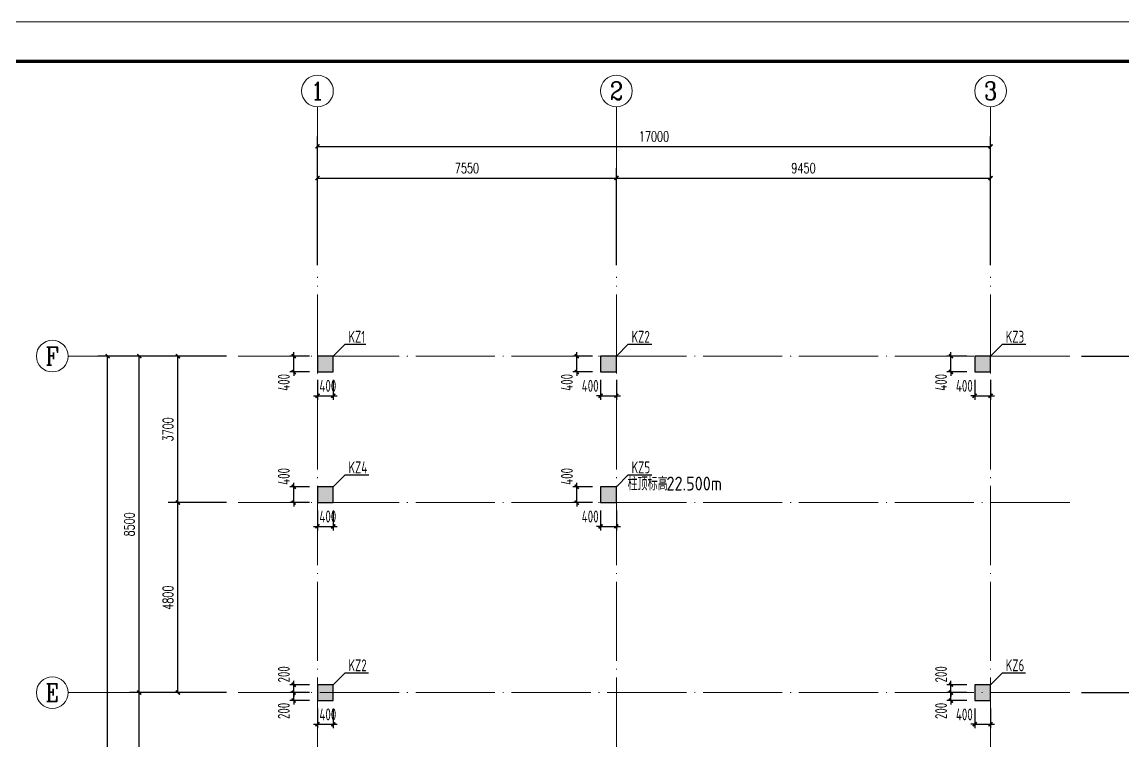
# Model space of a CAD drawing. Extents: x 3968514 to 5230306, y -516551 to -228246.
# Drawn here: x 5044058 to 5071841, y -318292 to -300153 of the extents above; entities that cross this region are included whole.
import ezdxf
from ezdxf.enums import TextEntityAlignment as Align

# ---------------------------------------------------------------- set-up
doc = ezdxf.new("R2010")
doc.units = 0
doc.header["$LTSCALE"] = 1000
doc.header["$MEASUREMENT"] = 0
doc.linetypes.add('DOTE', pattern=[2.42, 2, -0.2, 0.02, -0.2])
for name, color, linetype, lineweight in [('AXIS', 3, 'Continuous', 15), ('AXIS_TEXT', 7, 'Continuous', 15), ('COLU-DIM', 3, 'Continuous', 25), ('COLU-HATCH', 251, 'Continuous', 25), ('COLU-TEXT', 2, 'Continuous', 25), ('DOTE', 1, 'DOTE', 9), ('FRAME', 3, 'Continuous', 18), ('PUB_DIM', 3, 'Continuous', 15)]:
    doc.layers.add(name, color=color, linetype=linetype, lineweight=lineweight)
doc.layers.add('COLU', color=7, linetype='Continuous')
doc.layers.add('PUB_TEXT', color=7, linetype='Continuous')
doc.styles.add('_TCH_AXIS', font='COMPLEX', dxfattribs={"bigfont": 'GBCBIG'})
doc.styles.add('_TCH_DIM_T3', font='SIMPLEX.shx', dxfattribs={"width": 0.7, "bigfont": 'GBCBIG.shx'})
doc.styles.add('COMPLEX', font='COMPLEX')
doc.styles.add('FromPkpm', font='Tssdeng.shx', dxfattribs={"width": 0.7, "bigfont": 'hztxt.shx'})
doc.styles.get("Standard").update_dxf_attribs({"font": 'gbenor.shx', "bigfont": 'gbcbig.shx'})
doc.dimstyles.new('_TCH_ARCH&&100', dxfattribs={"dimtxt": 255, "dimasz": 100, "dimexe": 250, "dimexo": 300, "dimgap": 122.5, "dimtad": 1, "dimdec": 0, "dimzin": 0, "dimdsep": 46, "dimtxsty": '_TCH_DIM_T3', "dimblk": 'ARCHTICK', "dimcen": 0.09, "dimclrt": 7, "dimazin": 2, "dimtfac": 1, "dimtdec": 0, "dimtix": 1, "dimtmove": 2, "dimatfit": 3, "dimfxl": 150, "dimtolj": 1, "dimtzin": 0, "dimarcsym": 0})
doc.dimstyles.new('Pkpm_1', dxfattribs={"dimtxt": 250, "dimasz": 100, "dimexe": 100, "dimexo": 0.0625, "dimgap": 100, "dimtad": 1, "dimdec": 0, "dimrnd": 1, "dimzin": 0, "dimdsep": 46, "dimtxsty": 'FromPkpm', "dimblk1": 'ARCHTICK', "dimblk2": 'ARCHTICK', "dimsah": 1, "dimcen": 0.09, "dimdle": 100, "dimadec": 0, "dimazin": 0, "dimtfac": 1, "dimtdec": 0, "dimtix": 1, "dimtmove": 2, "dimatfit": 1, "dimfxl": 1, "dimtolj": 1, "dimtzin": 0, "dimarcsym": 0})

# ---------------------------------------------------------------- blocks, each defined once
blk = doc.blocks.new('A$C0B803521')
at = {"layer": 'FRAME', "lineweight": 18}
blk.add_line((-15943, 93652), (-100043, 93652), dxfattribs=at)
at = {"layer": 'FRAME', "lineweight": 140}
blk.add_line((-16943, 92652), (-97543, 92652), dxfattribs=at)
blk = doc.blocks.new('_ArchTick')
at = {"color": 0, "linetype": 'ByBlock', "const_width": 0.4}
blk.add_lwpolyline([(-0.5, -0.5), (0.5, 0.5)], dxfattribs=at)
blk = doc.blocks.new('*D756')
at = {"layer": 'COLU-DIM', "color": 0, "lineweight": -2, "transparency": 16777216}
for p, q in [((5067921, -316895), (5067421, -316895)), ((5067521, -316895), (5067521, -316795)), ((5067521, -317095), (5067521, -316895)), ((5067921, -317095), (5067421, -317095)), ((5067521, -317095), (5067521, -317195))]:
    blk.add_line(p, q, dxfattribs=at)
at = {"layer": 'Defpoints', "color": 0, "transparency": 16777216}
for p in [(5067521, -316895), (5068121, -316895), (5068121, -317095)]:
    blk.add_point(p, dxfattribs=at)
at = {"layer": 'COLU-DIM', "color": 0, "lineweight": -2, "transparency": 16777216, "xscale": 100, "yscale": 100, "zscale": 100}
for p, rotation in [((5067521, -316895), 270), ((5067521, -317095), 90)]:
    blk.add_blockref('_ArchTick', p, dxfattribs=dict(at, rotation=rotation))
at = {"layer": 'COLU-DIM', "color": 7, "transparency": 16777216, "insert": (5067271, -316633), "char_height": 300, "attachment_point": 5, "rotation": 90, "style": 'FromPkpm'}
blk.add_mtext('\\A1;200', dxfattribs=at)
blk = doc.blocks.new('*D753')
at = {"layer": 'COLU-DIM', "color": 0, "lineweight": -2, "transparency": 16777216}
for p, q in [((5051521, -312495), (5051521, -312995)), ((5051921, -312495), (5051921, -312995)), ((5051421, -312895), (5052021, -312895))]:
    blk.add_line(p, q, dxfattribs=at)
at = {"layer": 'Defpoints', "color": 0, "transparency": 16777216}
for p in [(5051521, -312295), (5051921, -312295), (5051921, -312895)]:
    blk.add_point(p, dxfattribs=at)
at = {"layer": 'COLU-DIM', "color": 0, "lineweight": -2, "transparency": 16777216, "xscale": 100, "yscale": 100, "zscale": 100, "rotation": 180}
blk.add_blockref('_ArchTick', (5051521, -312895), dxfattribs=at)
at = {"layer": 'COLU-DIM', "color": 0, "lineweight": -2, "transparency": 16777216, "xscale": 100, "yscale": 100, "zscale": 100}
blk.add_blockref('_ArchTick', (5051921, -312895), dxfattribs=at)
at = {"layer": 'COLU-DIM', "color": 7, "transparency": 16777216, "insert": (5051783, -312645), "char_height": 300, "attachment_point": 5, "style": 'FromPkpm'}
blk.add_mtext('\\A1;400', dxfattribs=at)
blk = doc.blocks.new('*D752')
at = {"layer": 'COLU-DIM', "color": 0, "lineweight": -2, "transparency": 16777216}
for p, q in [((5051321, -316895), (5050821, -316895)), ((5050921, -316895), (5050921, -316795)), ((5050921, -317095), (5050921, -316895)), ((5051321, -317095), (5050821, -317095)), ((5050921, -317095), (5050921, -317195))]:
    blk.add_line(p, q, dxfattribs=at)
at = {"layer": 'Defpoints', "color": 0, "transparency": 16777216}
for p in [(5050921, -316895), (5051521, -316895), (5051521, -317095)]:
    blk.add_point(p, dxfattribs=at)
at = {"layer": 'COLU-DIM', "color": 0, "lineweight": -2, "transparency": 16777216, "xscale": 100, "yscale": 100, "zscale": 100}
for p, rotation in [((5050921, -316895), 270), ((5050921, -317095), 90)]:
    blk.add_blockref('_ArchTick', p, dxfattribs=dict(at, rotation=rotation))
at = {"layer": 'COLU-DIM', "color": 7, "transparency": 16777216, "insert": (5050671, -316633), "char_height": 300, "attachment_point": 5, "rotation": 90, "style": 'FromPkpm'}
blk.add_mtext('\\A1;200', dxfattribs=at)
blk = doc.blocks.new('*D751')
at = {"layer": 'COLU-DIM', "color": 0, "lineweight": -2, "transparency": 16777216}
for p, q in [((5051321, -311895), (5050821, -311895)), ((5050921, -311895), (5050921, -311795)), ((5050921, -312295), (5050921, -311895)), ((5051321, -312295), (5050821, -312295)), ((5050921, -312295), (5050921, -312395))]:
    blk.add_line(p, q, dxfattribs=at)
at = {"layer": 'Defpoints', "color": 0, "transparency": 16777216}
for p in [(5050921, -311895), (5051521, -311895), (5051521, -312295)]:
    blk.add_point(p, dxfattribs=at)
at = {"layer": 'COLU-DIM', "color": 0, "lineweight": -2, "transparency": 16777216, "xscale": 100, "yscale": 100, "zscale": 100}
for p, rotation in [((5050921, -311895), 270), ((5050921, -312295), 90)]:
    blk.add_blockref('_ArchTick', p, dxfattribs=dict(at, rotation=rotation))
at = {"layer": 'COLU-DIM', "color": 7, "transparency": 16777216, "insert": (5050671, -311633), "char_height": 300, "attachment_point": 5, "rotation": 90, "style": 'FromPkpm'}
blk.add_mtext('\\A1;400', dxfattribs=at)
blk = doc.blocks.new('*D750')
at = {"layer": 'COLU-DIM', "color": 0, "lineweight": -2, "transparency": 16777216}
for p, q in [((5067521, -317095), (5067521, -316995)), ((5067921, -317095), (5067421, -317095)), ((5067521, -317295), (5067521, -317095)), ((5067921, -317295), (5067421, -317295)), ((5067521, -317295), (5067521, -317395))]:
    blk.add_line(p, q, dxfattribs=at)
at = {"layer": 'Defpoints', "color": 0, "transparency": 16777216}
for p in [(5067521, -317095), (5068121, -317095), (5068121, -317295)]:
    blk.add_point(p, dxfattribs=at)
at = {"layer": 'COLU-DIM', "color": 0, "lineweight": -2, "transparency": 16777216, "xscale": 100, "yscale": 100, "zscale": 100}
for p, rotation in [((5067521, -317095), 270), ((5067521, -317295), 90)]:
    blk.add_blockref('_ArchTick', p, dxfattribs=dict(at, rotation=rotation))
at = {"layer": 'COLU-DIM', "color": 7, "transparency": 16777216, "insert": (5067271, -317557), "char_height": 300, "attachment_point": 5, "rotation": 90, "style": 'FromPkpm'}
blk.add_mtext('\\A1;200', dxfattribs=at)
blk = doc.blocks.new('*D749')
at = {"layer": 'COLU-DIM', "color": 0, "lineweight": -2, "transparency": 16777216}
for p, q in [((5051521, -317495), (5051521, -317995)), ((5051921, -317495), (5051921, -317995)), ((5051421, -317895), (5052021, -317895))]:
    blk.add_line(p, q, dxfattribs=at)
at = {"layer": 'Defpoints', "color": 0, "transparency": 16777216}
for p in [(5051521, -317295), (5051921, -317295), (5051921, -317895)]:
    blk.add_point(p, dxfattribs=at)
at = {"layer": 'COLU-DIM', "color": 0, "lineweight": -2, "transparency": 16777216, "xscale": 100, "yscale": 100, "zscale": 100, "rotation": 180}
blk.add_blockref('_ArchTick', (5051521, -317895), dxfattribs=at)
at = {"layer": 'COLU-DIM', "color": 0, "lineweight": -2, "transparency": 16777216, "xscale": 100, "yscale": 100, "zscale": 100}
blk.add_blockref('_ArchTick', (5051921, -317895), dxfattribs=at)
at = {"layer": 'COLU-DIM', "color": 7, "transparency": 16777216, "insert": (5051783, -317645), "char_height": 300, "attachment_point": 5, "style": 'FromPkpm'}
blk.add_mtext('\\A1;400', dxfattribs=at)
blk = doc.blocks.new('*D748')
at = {"layer": 'COLU-DIM', "color": 0, "lineweight": -2, "transparency": 16777216}
for p, q in [((5050921, -317095), (5050921, -316995)), ((5051321, -317095), (5050821, -317095)), ((5050921, -317295), (5050921, -317095)), ((5051321, -317295), (5050821, -317295)), ((5050921, -317295), (5050921, -317395))]:
    blk.add_line(p, q, dxfattribs=at)
at = {"layer": 'Defpoints', "color": 0, "transparency": 16777216}
for p in [(5050921, -317095), (5051521, -317095), (5051521, -317295)]:
    blk.add_point(p, dxfattribs=at)
at = {"layer": 'COLU-DIM', "color": 0, "lineweight": -2, "transparency": 16777216, "xscale": 100, "yscale": 100, "zscale": 100}
for p, rotation in [((5050921, -317095), 270), ((5050921, -317295), 90)]:
    blk.add_blockref('_ArchTick', p, dxfattribs=dict(at, rotation=rotation))
at = {"layer": 'COLU-DIM', "color": 7, "transparency": 16777216, "insert": (5050671, -317557), "char_height": 300, "attachment_point": 5, "rotation": 90, "style": 'FromPkpm'}
blk.add_mtext('\\A1;200', dxfattribs=at)
blk = doc.blocks.new('*D747')
at = {"layer": 'COLU-DIM', "color": 0, "lineweight": -2, "transparency": 16777216}
for p, q in [((5068121, -317495), (5068121, -317995)), ((5068521, -317495), (5068521, -317995)), ((5068121, -317895), (5068021, -317895)), ((5068121, -317895), (5068521, -317895)), ((5068521, -317895), (5068621, -317895))]:
    blk.add_line(p, q, dxfattribs=at)
at = {"layer": 'Defpoints', "color": 0, "transparency": 16777216}
for p in [(5068121, -317295), (5068521, -317295), (5068521, -317895)]:
    blk.add_point(p, dxfattribs=at)
at = {"layer": 'COLU-DIM', "color": 0, "lineweight": -2, "transparency": 16777216, "xscale": 100, "yscale": 100, "zscale": 100}
blk.add_blockref('_ArchTick', (5068121, -317895), dxfattribs=at)
at = {"layer": 'COLU-DIM', "color": 0, "lineweight": -2, "transparency": 16777216, "xscale": 100, "yscale": 100, "zscale": 100, "rotation": 180}
blk.add_blockref('_ArchTick', (5068521, -317895), dxfattribs=at)
at = {"layer": 'COLU-DIM', "color": 7, "transparency": 16777216, "insert": (5067859, -317645), "char_height": 300, "attachment_point": 5, "style": 'FromPkpm'}
blk.add_mtext('\\A1;400', dxfattribs=at)
blk = doc.blocks.new('*D717')
at = {"layer": 'COLU-DIM', "color": 0, "lineweight": -2, "transparency": 16777216}
for p, q in [((5068121, -309195), (5068121, -309695)), ((5068521, -309195), (5068521, -309695)), ((5068121, -309595), (5068021, -309595)), ((5068121, -309595), (5068521, -309595)), ((5068521, -309595), (5068621, -309595))]:
    blk.add_line(p, q, dxfattribs=at)
at = {"layer": 'Defpoints', "color": 0, "transparency": 16777216}
for p in [(5068121, -308995), (5068521, -308995), (5068521, -309595)]:
    blk.add_point(p, dxfattribs=at)
at = {"layer": 'COLU-DIM', "color": 0, "lineweight": -2, "transparency": 16777216, "xscale": 100, "yscale": 100, "zscale": 100}
blk.add_blockref('_ArchTick', (5068121, -309595), dxfattribs=at)
at = {"layer": 'COLU-DIM', "color": 0, "lineweight": -2, "transparency": 16777216, "xscale": 100, "yscale": 100, "zscale": 100, "rotation": 180}
blk.add_blockref('_ArchTick', (5068521, -309595), dxfattribs=at)
at = {"layer": 'COLU-DIM', "color": 7, "transparency": 16777216, "insert": (5067859, -309345), "char_height": 300, "attachment_point": 5, "style": 'FromPkpm'}
blk.add_mtext('\\A1;400', dxfattribs=at)
blk = doc.blocks.new('*D716')
at = {"layer": 'COLU-DIM', "color": 0, "lineweight": -2, "transparency": 16777216}
for p, q in [((5058471, -308595), (5057971, -308595)), ((5058071, -308595), (5058071, -308495)), ((5058071, -308995), (5058071, -308595)), ((5058471, -308995), (5057971, -308995)), ((5058071, -308995), (5058071, -309095))]:
    blk.add_line(p, q, dxfattribs=at)
at = {"layer": 'Defpoints', "color": 0, "transparency": 16777216}
for p in [(5058071, -308595), (5058671, -308595), (5058671, -308995)]:
    blk.add_point(p, dxfattribs=at)
at = {"layer": 'COLU-DIM', "color": 0, "lineweight": -2, "transparency": 16777216, "xscale": 100, "yscale": 100, "zscale": 100}
for p, rotation in [((5058071, -308595), 270), ((5058071, -308995), 90)]:
    blk.add_blockref('_ArchTick', p, dxfattribs=dict(at, rotation=rotation))
at = {"layer": 'COLU-DIM', "color": 7, "transparency": 16777216, "insert": (5057821, -309257), "char_height": 300, "attachment_point": 5, "rotation": 90, "style": 'FromPkpm'}
blk.add_mtext('\\A1;400', dxfattribs=at)
blk = doc.blocks.new('*D715')
at = {"layer": 'COLU-DIM', "color": 0, "lineweight": -2, "transparency": 16777216}
for p, q in [((5058671, -312495), (5058671, -312995)), ((5059071, -312495), (5059071, -312995)), ((5058671, -312895), (5058571, -312895)), ((5058671, -312895), (5059071, -312895)), ((5059071, -312895), (5059171, -312895))]:
    blk.add_line(p, q, dxfattribs=at)
at = {"layer": 'Defpoints', "color": 0, "transparency": 16777216}
for p in [(5058671, -312295), (5059071, -312295), (5059071, -312895)]:
    blk.add_point(p, dxfattribs=at)
at = {"layer": 'COLU-DIM', "color": 0, "lineweight": -2, "transparency": 16777216, "xscale": 100, "yscale": 100, "zscale": 100}
blk.add_blockref('_ArchTick', (5058671, -312895), dxfattribs=at)
at = {"layer": 'COLU-DIM', "color": 0, "lineweight": -2, "transparency": 16777216, "xscale": 100, "yscale": 100, "zscale": 100, "rotation": 180}
blk.add_blockref('_ArchTick', (5059071, -312895), dxfattribs=at)
at = {"layer": 'COLU-DIM', "color": 7, "transparency": 16777216, "insert": (5058409, -312645), "char_height": 300, "attachment_point": 5, "style": 'FromPkpm'}
blk.add_mtext('\\A1;400', dxfattribs=at)
blk = doc.blocks.new('*D714')
at = {"layer": 'COLU-DIM', "color": 0, "lineweight": -2, "transparency": 16777216}
for p, q in [((5058671, -309195), (5058671, -309695)), ((5059071, -309195), (5059071, -309695)), ((5058671, -309595), (5058571, -309595)), ((5058671, -309595), (5059071, -309595)), ((5059071, -309595), (5059171, -309595))]:
    blk.add_line(p, q, dxfattribs=at)
at = {"layer": 'Defpoints', "color": 0, "transparency": 16777216}
for p in [(5058671, -308995), (5059071, -308995), (5059071, -309595)]:
    blk.add_point(p, dxfattribs=at)
at = {"layer": 'COLU-DIM', "color": 0, "lineweight": -2, "transparency": 16777216, "xscale": 100, "yscale": 100, "zscale": 100}
blk.add_blockref('_ArchTick', (5058671, -309595), dxfattribs=at)
at = {"layer": 'COLU-DIM', "color": 0, "lineweight": -2, "transparency": 16777216, "xscale": 100, "yscale": 100, "zscale": 100, "rotation": 180}
blk.add_blockref('_ArchTick', (5059071, -309595), dxfattribs=at)
at = {"layer": 'COLU-DIM', "color": 7, "transparency": 16777216, "insert": (5058409, -309345), "char_height": 300, "attachment_point": 5, "style": 'FromPkpm'}
blk.add_mtext('\\A1;400', dxfattribs=at)
blk = doc.blocks.new('*D713')
at = {"layer": 'COLU-DIM', "color": 0, "lineweight": -2, "transparency": 16777216}
for p, q in [((5051521, -309195), (5051521, -309695)), ((5051921, -309195), (5051921, -309695)), ((5051421, -309595), (5052021, -309595))]:
    blk.add_line(p, q, dxfattribs=at)
at = {"layer": 'Defpoints', "color": 0, "transparency": 16777216}
for p in [(5051521, -308995), (5051921, -308995), (5051921, -309595)]:
    blk.add_point(p, dxfattribs=at)
at = {"layer": 'COLU-DIM', "color": 0, "lineweight": -2, "transparency": 16777216, "xscale": 100, "yscale": 100, "zscale": 100, "rotation": 180}
blk.add_blockref('_ArchTick', (5051521, -309595), dxfattribs=at)
at = {"layer": 'COLU-DIM', "color": 0, "lineweight": -2, "transparency": 16777216, "xscale": 100, "yscale": 100, "zscale": 100}
blk.add_blockref('_ArchTick', (5051921, -309595), dxfattribs=at)
at = {"layer": 'COLU-DIM', "color": 7, "transparency": 16777216, "insert": (5051783, -309345), "char_height": 300, "attachment_point": 5, "style": 'FromPkpm'}
blk.add_mtext('\\A1;400', dxfattribs=at)
blk = doc.blocks.new('*D712')
at = {"layer": 'COLU-DIM', "color": 0, "lineweight": -2, "transparency": 16777216}
for p, q in [((5058471, -311895), (5057971, -311895)), ((5058071, -311895), (5058071, -311795)), ((5058071, -312295), (5058071, -311895)), ((5058471, -312295), (5057971, -312295)), ((5058071, -312295), (5058071, -312395))]:
    blk.add_line(p, q, dxfattribs=at)
at = {"layer": 'Defpoints', "color": 0, "transparency": 16777216}
for p in [(5058071, -311895), (5058671, -311895), (5058671, -312295)]:
    blk.add_point(p, dxfattribs=at)
at = {"layer": 'COLU-DIM', "color": 0, "lineweight": -2, "transparency": 16777216, "xscale": 100, "yscale": 100, "zscale": 100}
for p, rotation in [((5058071, -311895), 270), ((5058071, -312295), 90)]:
    blk.add_blockref('_ArchTick', p, dxfattribs=dict(at, rotation=rotation))
at = {"layer": 'COLU-DIM', "color": 7, "transparency": 16777216, "insert": (5057821, -311633), "char_height": 300, "attachment_point": 5, "rotation": 90, "style": 'FromPkpm'}
blk.add_mtext('\\A1;400', dxfattribs=at)
blk = doc.blocks.new('*D711')
at = {"layer": 'COLU-DIM', "color": 0, "lineweight": -2, "transparency": 16777216}
for p, q in [((5067921, -308595), (5067421, -308595)), ((5067521, -308595), (5067521, -308495)), ((5067521, -308995), (5067521, -308595)), ((5067921, -308995), (5067421, -308995)), ((5067521, -308995), (5067521, -309095))]:
    blk.add_line(p, q, dxfattribs=at)
at = {"layer": 'Defpoints', "color": 0, "transparency": 16777216}
for p in [(5067521, -308595), (5068121, -308595), (5068121, -308995)]:
    blk.add_point(p, dxfattribs=at)
at = {"layer": 'COLU-DIM', "color": 0, "lineweight": -2, "transparency": 16777216, "xscale": 100, "yscale": 100, "zscale": 100}
for p, rotation in [((5067521, -308595), 270), ((5067521, -308995), 90)]:
    blk.add_blockref('_ArchTick', p, dxfattribs=dict(at, rotation=rotation))
at = {"layer": 'COLU-DIM', "color": 7, "transparency": 16777216, "insert": (5067271, -309257), "char_height": 300, "attachment_point": 5, "rotation": 90, "style": 'FromPkpm'}
blk.add_mtext('\\A1;400', dxfattribs=at)
blk = doc.blocks.new('*D710')
at = {"layer": 'COLU-DIM', "color": 0, "lineweight": -2, "transparency": 16777216}
for p, q in [((5051321, -308595), (5050821, -308595)), ((5050921, -308595), (5050921, -308495)), ((5050921, -308995), (5050921, -308595)), ((5051321, -308995), (5050821, -308995)), ((5050921, -308995), (5050921, -309095))]:
    blk.add_line(p, q, dxfattribs=at)
at = {"layer": 'Defpoints', "color": 0, "transparency": 16777216}
for p in [(5050921, -308595), (5051521, -308595), (5051521, -308995)]:
    blk.add_point(p, dxfattribs=at)
at = {"layer": 'COLU-DIM', "color": 0, "lineweight": -2, "transparency": 16777216, "xscale": 100, "yscale": 100, "zscale": 100}
for p, rotation in [((5050921, -308595), 270), ((5050921, -308995), 90)]:
    blk.add_blockref('_ArchTick', p, dxfattribs=dict(at, rotation=rotation))
at = {"layer": 'COLU-DIM', "color": 7, "transparency": 16777216, "insert": (5050671, -309257), "char_height": 300, "attachment_point": 5, "rotation": 90, "style": 'FromPkpm'}
blk.add_mtext('\\A1;400', dxfattribs=at)
blk = doc.blocks.new('_AXISO')
blk.add_circle((0, 0), 0.5)
at = {"layer": 'AXIS_TEXT', "style": 'COMPLEX', "width": 1.041667}
blk.add_attdef('A', text='', height=0.56, dxfattribs=at).set_placement((-0.25, -0.28), (0.25, -0.28), align=Align.FIT)
blk = doc.blocks.new('*D1344')
at = {"layer": 'AXIS', "color": 0, "lineweight": -2, "transparency": 16777216}
for p, q in [((0, 2300), (0, 5550)), ((0, 5300), (17000, 5300)), ((17000, 2300), (17000, 5550))]:
    blk.add_line(p, q, dxfattribs=at)
at = {"layer": 'Defpoints', "color": 0, "transparency": 16777216}
for p in [(17000, 5300), (0, 2000), (17000, 2000)]:
    blk.add_point(p, dxfattribs=at)
at = {"layer": 'AXIS', "color": 0, "lineweight": -2, "transparency": 16777216, "xscale": 100, "yscale": 100, "zscale": 100, "rotation": 180}
blk.add_blockref('_ArchTick', (0, 5300), dxfattribs=at)
at = {"layer": 'AXIS', "color": 0, "lineweight": -2, "transparency": 16777216, "xscale": 100, "yscale": 100, "zscale": 100}
blk.add_blockref('_ArchTick', (17000, 5300), dxfattribs=at)
at = {"layer": 'AXIS', "color": 7, "transparency": 16777216, "insert": (8500, 5550), "char_height": 255, "attachment_point": 5, "style": '_TCH_DIM_T3'}
blk.add_mtext('\\A1;17000', dxfattribs=at)
blk = doc.blocks.new('*D1345')
at = {"layer": 'AXIS', "color": 0, "lineweight": -2, "transparency": 16777216}
for p, q in [((0, 2300), (0, 4750)), ((7550, 2300), (7550, 4750)), ((0, 4500), (7550, 4500))]:
    blk.add_line(p, q, dxfattribs=at)
at = {"layer": 'Defpoints', "color": 0, "transparency": 16777216}
for p in [(7550, 4500), (0, 2000), (7550, 2000)]:
    blk.add_point(p, dxfattribs=at)
at = {"layer": 'AXIS', "color": 0, "lineweight": -2, "transparency": 16777216, "xscale": 100, "yscale": 100, "zscale": 100, "rotation": 180}
blk.add_blockref('_ArchTick', (0, 4500), dxfattribs=at)
at = {"layer": 'AXIS', "color": 0, "lineweight": -2, "transparency": 16777216, "xscale": 100, "yscale": 100, "zscale": 100}
blk.add_blockref('_ArchTick', (7550, 4500), dxfattribs=at)
at = {"layer": 'AXIS', "color": 7, "transparency": 16777216, "insert": (3775, 4750), "char_height": 255, "attachment_point": 5, "style": '_TCH_DIM_T3'}
blk.add_mtext('\\A1;7550', dxfattribs=at)
blk = doc.blocks.new('*D1346')
at = {"layer": 'AXIS', "color": 0, "lineweight": -2, "transparency": 16777216}
for p, q in [((7550, 2300), (7550, 4750)), ((17000, 2300), (17000, 4750)), ((7550, 4500), (17000, 4500))]:
    blk.add_line(p, q, dxfattribs=at)
at = {"layer": 'Defpoints', "color": 0, "transparency": 16777216}
for p in [(17000, 4500), (7550, 2000), (17000, 2000)]:
    blk.add_point(p, dxfattribs=at)
at = {"layer": 'AXIS', "color": 0, "lineweight": -2, "transparency": 16777216, "xscale": 100, "yscale": 100, "zscale": 100, "rotation": 180}
blk.add_blockref('_ArchTick', (7550, 4500), dxfattribs=at)
at = {"layer": 'AXIS', "color": 0, "lineweight": -2, "transparency": 16777216, "xscale": 100, "yscale": 100, "zscale": 100}
blk.add_blockref('_ArchTick', (17000, 4500), dxfattribs=at)
at = {"layer": 'AXIS', "color": 7, "transparency": 16777216, "insert": (12275, 4750), "char_height": 255, "attachment_point": 5, "style": '_TCH_DIM_T3'}
blk.add_mtext('\\A1;9450', dxfattribs=at)
blk = doc.blocks.new('*D1347')
at = {"layer": 'AXIS', "color": 0, "lineweight": -2, "transparency": 16777216}
for p, q in [((19300, 0), (22550, 0)), ((22300, -42000), (22300, 0)), ((19300, -42000), (22550, -42000))]:
    blk.add_line(p, q, dxfattribs=at)
at = {"layer": 'Defpoints', "color": 0, "transparency": 16777216}
for p in [(19000, 0), (22300, 0), (19000, -42000)]:
    blk.add_point(p, dxfattribs=at)
at = {"layer": 'AXIS', "color": 0, "lineweight": -2, "transparency": 16777216, "xscale": 100, "yscale": 100, "zscale": 100}
for p, rotation in [((22300, 0), 90), ((22300, -42000), 270)]:
    blk.add_blockref('_ArchTick', p, dxfattribs=dict(at, rotation=rotation))
at = {"layer": 'AXIS', "color": 7, "transparency": 16777216, "insert": (22050, -21000), "char_height": 255, "attachment_point": 5, "rotation": 90, "style": '_TCH_DIM_T3'}
blk.add_mtext('\\A1;42000', dxfattribs=at)
blk = doc.blocks.new('*D1351')
at = {"layer": 'AXIS', "color": 0, "lineweight": -2, "transparency": 16777216}
for p, q in [((19300, -8500), (21750, -8500)), ((21500, -17000), (21500, -8500)), ((19300, -17000), (21750, -17000))]:
    blk.add_line(p, q, dxfattribs=at)
at = {"layer": 'Defpoints', "color": 0, "transparency": 16777216}
for p in [(19000, -8500), (21500, -8500), (19000, -17000)]:
    blk.add_point(p, dxfattribs=at)
at = {"layer": 'AXIS', "color": 0, "lineweight": -2, "transparency": 16777216, "xscale": 100, "yscale": 100, "zscale": 100}
for p, rotation in [((21500, -8500), 90), ((21500, -17000), 270)]:
    blk.add_blockref('_ArchTick', p, dxfattribs=dict(at, rotation=rotation))
at = {"layer": 'AXIS', "color": 7, "transparency": 16777216, "insert": (21250, -12750), "char_height": 255, "attachment_point": 5, "rotation": 90, "style": '_TCH_DIM_T3'}
blk.add_mtext('\\A1;8500', dxfattribs=at)
blk = doc.blocks.new('*D1352')
at = {"layer": 'AXIS', "color": 0, "lineweight": -2, "transparency": 16777216}
for p, q in [((19300, 0), (21750, 0)), ((21500, -8500), (21500, 0)), ((19300, -8500), (21750, -8500))]:
    blk.add_line(p, q, dxfattribs=at)
at = {"layer": 'Defpoints', "color": 0, "transparency": 16777216}
for p in [(19000, 0), (21500, 0), (19000, -8500)]:
    blk.add_point(p, dxfattribs=at)
at = {"layer": 'AXIS', "color": 0, "lineweight": -2, "transparency": 16777216, "xscale": 100, "yscale": 100, "zscale": 100}
for p, rotation in [((21500, 0), 90), ((21500, -8500), 270)]:
    blk.add_blockref('_ArchTick', p, dxfattribs=dict(at, rotation=rotation))
at = {"layer": 'AXIS', "color": 7, "transparency": 16777216, "insert": (21250, -4250), "char_height": 255, "attachment_point": 5, "rotation": 90, "style": '_TCH_DIM_T3'}
blk.add_mtext('\\A1;8500', dxfattribs=at)
blk = doc.blocks.new('*D1353')
at = {"layer": 'AXIS', "color": 0, "lineweight": -2, "transparency": 16777216}
for p, q in [((-2300, 0), (-5550, 0)), ((-5300, -42000), (-5300, 0)), ((-2300, -42000), (-5550, -42000))]:
    blk.add_line(p, q, dxfattribs=at)
at = {"layer": 'Defpoints', "color": 0, "transparency": 16777216}
for p in [(-5300, 0), (-2000, 0), (-2000, -42000)]:
    blk.add_point(p, dxfattribs=at)
at = {"layer": 'AXIS', "color": 0, "lineweight": -2, "transparency": 16777216, "xscale": 100, "yscale": 100, "zscale": 100}
for p, rotation in [((-5300, 0), 90), ((-5300, -42000), 270)]:
    blk.add_blockref('_ArchTick', p, dxfattribs=dict(at, rotation=rotation))
at = {"layer": 'AXIS', "color": 7, "transparency": 16777216, "insert": (-5550, -21000), "char_height": 255, "attachment_point": 5, "rotation": 90, "style": '_TCH_DIM_T3'}
blk.add_mtext('\\A1;42000', dxfattribs=at)
blk = doc.blocks.new('*D1357')
at = {"layer": 'AXIS', "color": 0, "lineweight": -2, "transparency": 16777216}
for p, q in [((-2300, -8500), (-4750, -8500)), ((-4500, -17000), (-4500, -8500)), ((-2300, -17000), (-4750, -17000))]:
    blk.add_line(p, q, dxfattribs=at)
at = {"layer": 'Defpoints', "color": 0, "transparency": 16777216}
for p in [(-4500, -8500), (-2000, -8500), (-2000, -17000)]:
    blk.add_point(p, dxfattribs=at)
at = {"layer": 'AXIS', "color": 0, "lineweight": -2, "transparency": 16777216, "xscale": 100, "yscale": 100, "zscale": 100}
for p, rotation in [((-4500, -8500), 90), ((-4500, -17000), 270)]:
    blk.add_blockref('_ArchTick', p, dxfattribs=dict(at, rotation=rotation))
at = {"layer": 'AXIS', "color": 7, "transparency": 16777216, "insert": (-4750, -12750), "char_height": 255, "attachment_point": 5, "rotation": 90, "style": '_TCH_DIM_T3'}
blk.add_mtext('\\A1;8500', dxfattribs=at)
blk = doc.blocks.new('*D1358')
at = {"layer": 'AXIS', "color": 0, "lineweight": -2, "transparency": 16777216}
for p, q in [((-2300, 0), (-4750, 0)), ((-4500, -8500), (-4500, 0)), ((-2300, -8500), (-4750, -8500))]:
    blk.add_line(p, q, dxfattribs=at)
at = {"layer": 'Defpoints', "color": 0, "transparency": 16777216}
for p in [(-4500, 0), (-2000, 0), (-2000, -8500)]:
    blk.add_point(p, dxfattribs=at)
at = {"layer": 'AXIS', "color": 0, "lineweight": -2, "transparency": 16777216, "xscale": 100, "yscale": 100, "zscale": 100}
for p, rotation in [((-4500, 0), 90), ((-4500, -8500), 270)]:
    blk.add_blockref('_ArchTick', p, dxfattribs=dict(at, rotation=rotation))
at = {"layer": 'AXIS', "color": 7, "transparency": 16777216, "insert": (-4750, -4250), "char_height": 255, "attachment_point": 5, "rotation": 90, "style": '_TCH_DIM_T3'}
blk.add_mtext('\\A1;8500', dxfattribs=at)
blk = doc.blocks.new('*D1237')
at = {"layer": 'Defpoints', "color": 0, "transparency": 16777216}
for p in [(5047996, -312295), (5049521, -312295), (5049521, -317095)]:
    blk.add_point(p, dxfattribs=at)
at = {"layer": 'PUB_DIM', "color": 0, "lineweight": -2, "transparency": 16777216}
for p, q in [((5049221, -312295), (5047746, -312295)), ((5047996, -317095), (5047996, -312295)), ((5049221, -317095), (5047746, -317095))]:
    blk.add_line(p, q, dxfattribs=at)
at = {"layer": 'PUB_DIM', "color": 0, "lineweight": -2, "transparency": 16777216, "xscale": 100, "yscale": 100, "zscale": 100}
for p, rotation in [((5047996, -312295), 90), ((5047996, -317095), 270)]:
    blk.add_blockref('_ArchTick', p, dxfattribs=dict(at, rotation=rotation))
at = {"layer": 'PUB_DIM', "color": 7, "transparency": 16777216, "insert": (5047746, -314695), "char_height": 255, "attachment_point": 5, "rotation": 90, "style": '_TCH_DIM_T3'}
blk.add_mtext('\\A1;4800', dxfattribs=at)
blk = doc.blocks.new('*D1238')
at = {"layer": 'Defpoints', "color": 0, "transparency": 16777216}
for p in [(5047996, -308595), (5049521, -308595), (5049521, -312295)]:
    blk.add_point(p, dxfattribs=at)
at = {"layer": 'PUB_DIM', "color": 0, "lineweight": -2, "transparency": 16777216}
for p, q in [((5049221, -308595), (5047746, -308595)), ((5047996, -312295), (5047996, -308595)), ((5049221, -312295), (5047746, -312295))]:
    blk.add_line(p, q, dxfattribs=at)
at = {"layer": 'PUB_DIM', "color": 0, "lineweight": -2, "transparency": 16777216, "xscale": 100, "yscale": 100, "zscale": 100}
for p, rotation in [((5047996, -308595), 90), ((5047996, -312295), 270)]:
    blk.add_blockref('_ArchTick', p, dxfattribs=dict(at, rotation=rotation))
at = {"layer": 'PUB_DIM', "color": 7, "transparency": 16777216, "insert": (5047746, -310445), "char_height": 255, "attachment_point": 5, "rotation": 90, "style": '_TCH_DIM_T3'}
blk.add_mtext('\\A1;3700', dxfattribs=at)
blk = doc.blocks.new('A$Cbcbeac01')
at = {"layer": 'AXIS'}
for p, q in [((0, 2300), (0, 6300)), ((7550, 2300), (7550, 6300)), ((17000, 2300), (17000, 6300)), ((-2300, 0), (-6300, 0)), ((19300, 0), (23300, 0)), ((-2300, -8500), (-6300, -8500)), ((19300, -8500), (23300, -8500))]:
    blk.add_line(p, q, dxfattribs=at)
at = {"layer": 'DOTE'}
for p, q in [((0, -44000), (0, 2000)), ((7550, -44000), (7550, 2000)), ((17000, -44000), (17000, 2000)), ((19000, 0), (-2000, 0)), ((19000, -8500), (-2000, -8500))]:
    blk.add_line(p, q, dxfattribs=at)
at = {"layer": 'AXIS'}
ref = blk.add_blockref('_AXISO', (0, 6700), dxfattribs=dict(at, xscale=800, yscale=800, zscale=800))
ref.add_attrib('A', '1', dxfattribs={"layer": 'AXIS_TEXT', "height": 449.3, "style": '_TCH_AXIS', "width": 1.736434}).set_placement((-167.2, 6475.4), (167.2, 6475.4), align=Align.FIT)
ref = blk.add_blockref('_AXISO', (7550, 6700), dxfattribs=dict(at, xscale=800, yscale=800, zscale=800))
ref.add_attrib('A', '2', dxfattribs={"layer": 'AXIS_TEXT', "height": 451.1, "style": '_TCH_AXIS', "width": 1.103448}).set_placement((7384.1, 6474.5), (7715.9, 6474.5), align=Align.FIT)
ref = blk.add_blockref('_AXISO', (17000, 6700), dxfattribs=dict(at, xscale=800, yscale=800, zscale=800))
ref.add_attrib('A', '3', dxfattribs={"layer": 'AXIS_TEXT', "height": 453.8, "style": '_TCH_AXIS', "width": 1.084746}).set_placement((16835.9, 6473.1), (17164.1, 6473.1), align=Align.FIT)
ref = blk.add_blockref('_AXISO', (-6700, 0), dxfattribs=dict(at, xscale=800, yscale=800, zscale=800))
ref.add_attrib('A', 'F', dxfattribs={"layer": 'AXIS_TEXT', "height": 448.3, "style": '_TCH_AXIS', "width": 0.982456}).set_placement((-6867.8, -224.2), (-6532.2, -224.2), align=Align.FIT)
ref = blk.add_blockref('_AXISO', (-6700, -8500), dxfattribs=dict(at, xscale=800, yscale=800, zscale=800))
ref.add_attrib('A', 'E', dxfattribs={"layer": 'AXIS_TEXT', "height": 448.3, "style": '_TCH_AXIS', "width": 0.982456}).set_placement((-6867.8, -8724.2), (-6532.2, -8724.2), align=Align.FIT)
for p1, p2, distance, picture, middle in [((0, 2000), (17000, 2000), 3300, '*D1344', (8500, 5550)), ((0, 2000), (7550, 2000), 2500, '*D1345', (3775, 4750)), ((7550, 2000), (17000, 2000), 2500, '*D1346', (12275, 4750)), ((-2000, -42000), (-2000, 0), 3300, '*D1353', (-5550, -21000)), ((-2000, -8500), (-2000, 0), 2500, '*D1358', (-4750, -4250)), ((19000, -42000), (19000, 0), -3300, '*D1347', (22050, -21000)), ((19000, -8500), (19000, 0), -2500, '*D1352', (21250, -4250)), ((-2000, -17000), (-2000, -8500), 2500, '*D1357', (-4750, -12750)), ((19000, -17000), (19000, -8500), -2500, '*D1351', (21250, -12750))]:
    dim = blk.add_aligned_dim(p1=p1, p2=p2, distance=distance, dimstyle='_TCH_ARCH&&100', dxfattribs=at)
    dim.commit()
    dim.dimension.update_dxf_attribs({"geometry": picture, "text_midpoint": middle})

msp = doc.modelspace()

# ---------------------------------------------------------------- hatches: boundary and pattern name
at = {"layer": 'COLU-HATCH', "transparency": 33554687}
for points in [[(5051921.31821, -308994.70408), (5051921.31821, -308594.70408), (5051521.31821, -308594.70408), (5051521.31821, -308994.70408)], [(5059071.31821, -308994.70408), (5059071.31821, -308594.70408), (5058671.31821, -308594.70408), (5058671.31821, -308994.70408)], [(5068521.31821, -308994.70408), (5068521.31821, -308594.70408), (5068121.31821, -308594.70408), (5068121.31821, -308994.70408)], [(5051921.31821, -312294.70408), (5051921.31821, -311894.70408), (5051521.31821, -311894.70408), (5051521.31821, -312294.70408)], [(5059071.31821, -312294.70408), (5059071.31821, -311894.70408), (5058671.31821, -311894.70408), (5058671.31821, -312294.70408)], [(5051921.31821, -317294.70408), (5051921.31821, -316894.70408), (5051521.31821, -316894.70408), (5051521.31821, -317294.70408)], [(5068521.31821, -317294.70408), (5068521.31821, -316894.70408), (5068121.31821, -316894.70408), (5068121.31821, -317294.70408)]]:
    msp.add_hatch(color=256, dxfattribs=at).paths.add_polyline_path(points, flags=0)

# ---------------------------------------------------------------- linework, layer by layer
at = {"layer": 'COLU', "elevation": -0.30417}
for points in [[(5051921.31821, -308994.70408), (5051921.31821, -308594.70408), (5051521.31821, -308594.70408), (5051521.31821, -308994.70408)], [(5059071.31821, -308994.70408), (5059071.31821, -308594.70408), (5058671.31821, -308594.70408), (5058671.31821, -308994.70408)], [(5068521.31821, -308994.70408), (5068521.31821, -308594.70408), (5068121.31821, -308594.70408), (5068121.31821, -308994.70408)], [(5051921.31821, -312294.70408), (5051921.31821, -311894.70408), (5051521.31821, -311894.70408), (5051521.31821, -312294.70408)], [(5059071.31821, -312294.70408), (5059071.31821, -311894.70408), (5058671.31821, -311894.70408), (5058671.31821, -312294.70408)], [(5051921.31821, -317294.70408), (5051921.31821, -316894.70408), (5051521.31821, -316894.70408), (5051521.31821, -317294.70408)], [(5068521.31821, -317294.70408), (5068521.31821, -316894.70408), (5068121.31821, -316894.70408), (5068121.31821, -317294.70408)]]:
    msp.add_lwpolyline(points, close=True, dxfattribs=at)
at = {"layer": 'COLU-TEXT'}
for p, q in [((5051921.31821, -308594.70408, -0.30417), (5052221.31821, -308294.70408, -0.30417)), ((5052221.31821, -308294.70408, -0.30417), (5052740.06821, -308294.70408, -0.30417)), ((5059071.31821, -308594.70408, -0.30417), (5059371.31821, -308294.70408, -0.30417)), ((5059371.31821, -308294.70408, -0.30417), (5059962.51743, -308294.70408, -0.30417)), ((5068521.31821, -308594.70408, -0.30417), (5068821.31821, -308294.70408, -0.30417)), ((5068821.31821, -308294.70408, -0.30417), (5069412.51743, -308294.70408, -0.30417)), ((5051921.31821, -311894.70408, -0.30417), (5052221.31821, -311594.70408, -0.30417)), ((5052221.31821, -311594.70408, -0.30417), (5052820.39243, -311594.70408, -0.30417)), ((5059071.31821, -311894.70408, -0.30417), (5059371.31821, -311594.70408, -0.30417)), ((5059371.31821, -311594.70408, -0.30417), (5059962.51743, -311594.70408, -0.30417)), ((5051921.31821, -316894.70408, -0.30417), (5052221.31821, -316594.70408, -0.30417)), ((5052221.31821, -316594.70408, -0.30417), (5052812.51743, -316594.70408, -0.30417)), ((5068521.31821, -316894.70408, -0.30417), (5068821.31821, -316594.70408, -0.30417)), ((5068821.31821, -316594.70408, -0.30417), (5069404.64243, -316594.70408, -0.30417))]:
    msp.add_line(p, q, dxfattribs=at)
at = {"layer": 'DOTE'}
msp.add_line((5070521.31821, -312294.70408, -0.30417), (5049521.31821, -312294.70408, -0.30417), dxfattribs=at)

# ---------------------------------------------------------------- block references
for name, p in [('A$C0B803521', (5138030.47026, -393805.3043)), ('A$Cbcbeac01', (5051521.31821, -308594.70505, -0.30417))]:
    msp.add_blockref(name, p)

# ---------------------------------------------------------------- texts
at = {"layer": 'COLU-TEXT', "style": 'FromPkpm', "width": 0.7}
for s, p in [('KZ1', (5052304.31821, -308254.70408, -0.30417)), ('KZ2', (5059454.31821, -308254.70408, -0.30417)), ('KZ3', (5068904.31821, -308254.70408, -0.30417)), ('KZ4', (5052304.31821, -311554.70408, -0.30417)), ('KZ5', (5059454.31821, -311554.70408, -0.30417)), ('KZ2', (5052304.31821, -316554.70408, -0.30417)), ('KZ6', (5068904.31821, -316554.70408, -0.30417))]:
    msp.add_text(s, height=300, dxfattribs=at).set_placement(p)
at = {"layer": 'PUB_TEXT'}
for s, height, p in [('柱顶标高', 337.588652, (5059352.71228, -311988.83813)), ('22.500m', 350, (5060335.691, -311988.83813))]:
    msp.add_text(s, height=height, dxfattribs=at).set_placement(p)

# ---------------------------------------------------------------- dimensions: what is measured, and where the dimension line sits
at = {"layer": 'COLU-DIM'}
for base, p1, p2, angle, picture, middle in [((5050921.31821, -308594.70408, -0.30417), (5051521.31821, -308994.70408, -0.30417), (5051521.31821, -308594.70408, -0.30417), 90, '*D710', (5050671.31821, -309256.70408, -0.30417)), ((5058071.31821, -308594.70408, -0.30417), (5058671.31821, -308994.70408, -0.30417), (5058671.31821, -308594.70408, -0.30417), 90, '*D716', (5057821.31821, -309256.70408, -0.30417)), ((5067521.31821, -308594.70408, -0.30417), (5068121.31821, -308994.70408, -0.30417), (5068121.31821, -308594.70408, -0.30417), 90, '*D711', (5067271.31821, -309256.70408, -0.30417)), ((5051921.31821, -309594.70408, -0.30417), (5051521.31821, -308994.70408, -0.30417), (5051921.31821, -308994.70408, -0.30417), 0, '*D713', (5051783.31821, -309344.70408, -0.30417)), ((5059071.31821, -309594.70408, -0.30417), (5058671.31821, -308994.70408, -0.30417), (5059071.31821, -308994.70408, -0.30417), 0, '*D714', (5058409.31821, -309344.70408, -0.30417)), ((5068521.31821, -309594.70408, -0.30417), (5068121.31821, -308994.70408, -0.30417), (5068521.31821, -308994.70408, -0.30417), 0, '*D717', (5067859.31821, -309344.70408, -0.30417)), ((5050921.31821, -311894.70408, -0.30417), (5051521.31821, -312294.70408, -0.30417), (5051521.31821, -311894.70408, -0.30417), 90, '*D751', (5050671.31821, -311632.70408, -0.30417)), ((5058071.31821, -311894.70408, -0.30417), (5058671.31821, -312294.70408, -0.30417), (5058671.31821, -311894.70408, -0.30417), 90, '*D712', (5057821.31821, -311632.70408, -0.30417)), ((5051921.31821, -312894.70408, -0.30417), (5051521.31821, -312294.70408, -0.30417), (5051921.31821, -312294.70408, -0.30417), 0, '*D753', (5051783.31821, -312644.70408, -0.30417)), ((5059071.31821, -312894.70408, -0.30417), (5058671.31821, -312294.70408, -0.30417), (5059071.31821, -312294.70408, -0.30417), 0, '*D715', (5058409.31821, -312644.70408, -0.30417)), ((5050921.31821, -316894.70408, -0.30417), (5051521.31821, -317094.70408, -0.30417), (5051521.31821, -316894.70408, -0.30417), 90, '*D752', (5050671.31821, -316632.70408, -0.30417)), ((5067521.31821, -316894.70408, -0.30417), (5068121.31821, -317094.70408, -0.30417), (5068121.31821, -316894.70408, -0.30417), 90, '*D756', (5067271.31821, -316632.70408, -0.30417)), ((5050921.31821, -317094.70408, -0.30417), (5051521.31821, -317294.70408, -0.30417), (5051521.31821, -317094.70408, -0.30417), 90, '*D748', (5050671.31821, -317556.70408, -0.30417)), ((5067521.31821, -317094.70408, -0.30417), (5068121.31821, -317294.70408, -0.30417), (5068121.31821, -317094.70408, -0.30417), 90, '*D750', (5067271.31821, -317556.70408, -0.30417)), ((5051921.31821, -317894.70408, -0.30417), (5051521.31821, -317294.70408, -0.30417), (5051921.31821, -317294.70408, -0.30417), 0, '*D749', (5051783.31821, -317644.70408, -0.30417)), ((5068521.31821, -317894.70408, -0.30417), (5068121.31821, -317294.70408, -0.30417), (5068521.31821, -317294.70408, -0.30417), 0, '*D747', (5067859.31821, -317644.70408, -0.30417))]:
    dim = msp.add_linear_dim(base=base, p1=p1, p2=p2, angle=angle, dimstyle='Pkpm_1', override={"dimscale": 1, "dimtxt": 300, "dimasz": 100, "dimexe": 100, "dimexo": 200, "dimtad": 1, "dimtih": 0, "dimtoh": 0, "dimdle": 100, "dimclrt": 7}, dxfattribs=at)
    dim.commit()
    dim.dimension.update_dxf_attribs({"geometry": picture, "text_midpoint": middle, "dimtype": 129})
at = {"layer": 'PUB_DIM'}
for p1, p2, picture, middle in [((5049521.31821, -312294.70408), (5049521.31821, -308594.70505), '*D1238', (5047746.31821, -310444.70457)), ((5049521.31821, -317094.70505), (5049521.31821, -312294.70408), '*D1237', (5047746.31821, -314694.70457))]:
    dim = msp.add_aligned_dim(p1=p1, p2=p2, distance=1525, dimstyle='_TCH_ARCH&&100', dxfattribs=at)
    dim.commit()
    dim.dimension.update_dxf_attribs({"geometry": picture, "text_midpoint": middle})

doc.saveas('drawing.dxf')
